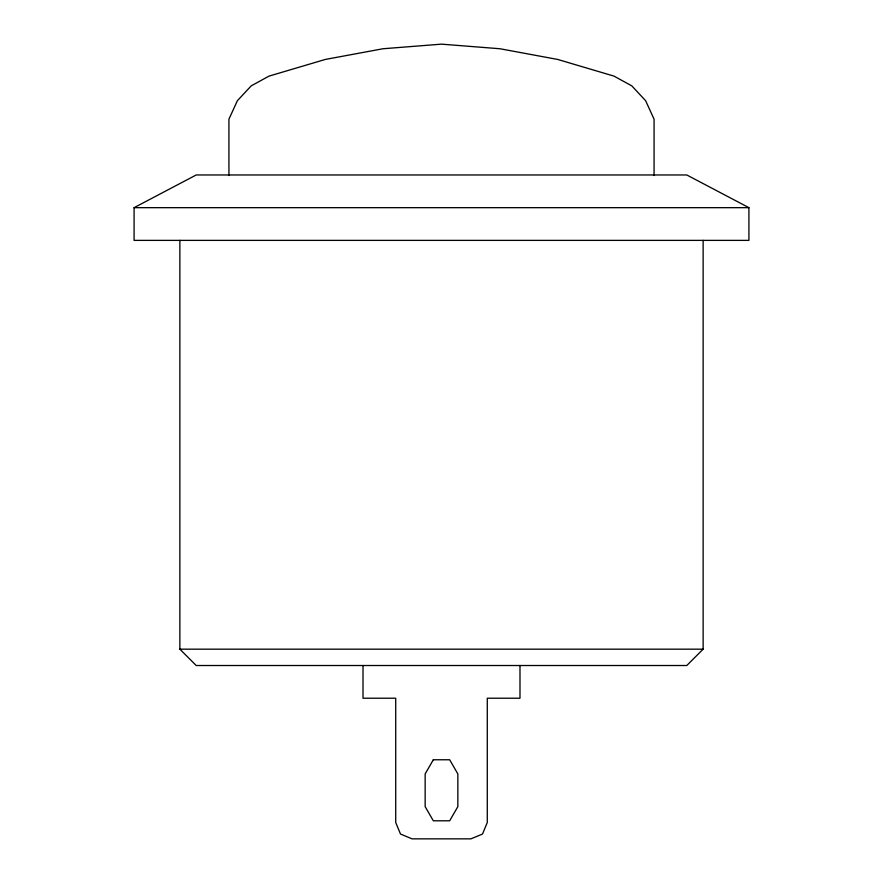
<?xml version="1.0" encoding="UTF-8"?>
<svg xmlns="http://www.w3.org/2000/svg" width="883" height="883" viewBox="0 0 883 883"><rect width="100%" height="100%" fill="white"/><g stroke="black" fill="none" stroke-linecap="round" stroke-linejoin="round"><path stroke-width="1.32" d="M703.133 240.375L703.133 649.171L686.775 665.517L196.225 665.517L179.867 649.171L179.867 240.375M134.084 207.671L196.225 174.966L686.775 174.966L748.916 207.671L748.916 240.375L134.084 240.375L134.084 207.671L748.916 207.671M179.867 649.171L703.133 649.171M654.071 175.529L654.071 119.205L645.639 100.728L631.798 85.861L613.983 76.115L557.714 59.448L500.01 48.753L441.5 44.15L382.99 48.753L325.286 59.448L269.017 76.115L251.202 85.861L237.361 100.728L228.929 119.205L228.929 175.529M519.988 665.517L519.988 698.221L487.284 698.221L487.284 822.503L482.493 834.06L470.937 838.85L412.063 838.85L400.507 834.06L395.716 822.503L395.716 698.221L363.012 698.221L363.012 665.517M433.321 759.766L425.153 773.927L425.153 806.632L433.321 820.793L449.679 820.793L457.847 806.632L457.847 773.927L449.679 759.766L433.321 759.766"/></g></svg>
